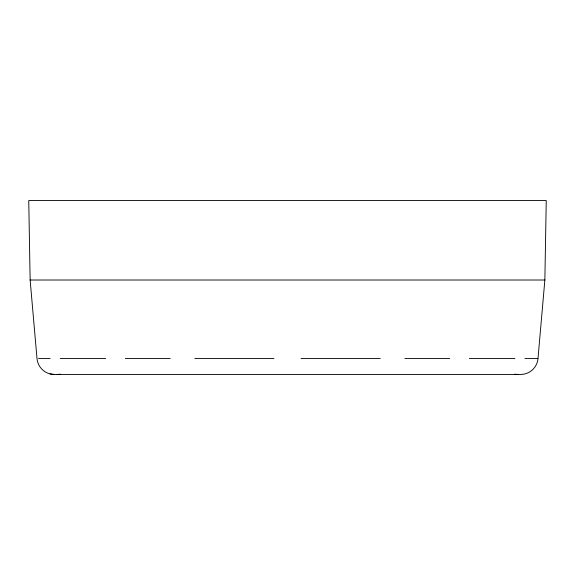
<?xml version="1.0" encoding="UTF-8"?>
<svg xmlns="http://www.w3.org/2000/svg" width="575" height="575" viewBox="0 0 575 575"><rect width="100%" height="100%" fill="white"/><g stroke="black" fill="none" stroke-linecap="round" stroke-linejoin="round"><path stroke-width="0.86" d="M544.863 280.011L546.25 200.553L28.75 200.553L30.137 280.011L37.008 358.57A17.387 17.387 0 0 0 54.33 374.447L520.67 374.447A17.387 17.387 0 0 0 537.992 358.57L544.863 280.011L30.137 280.011M38.482 358.57L50.126 358.57M60.159 358.57L105.649 358.57M125.336 358.57L170.171 358.57M194.781 358.57L273.937 358.57M301.063 358.57L380.219 358.57M404.829 358.57L449.664 358.57M469.351 358.57L514.841 358.57M524.874 358.57L537.992 358.57M50.075 373.915L54.33 374.447M518.276 374.447A17.387 17.387 0 0 1 514.855 374.102M60.145 374.102A17.387 17.387 0 0 1 56.724 374.447"/></g></svg>
